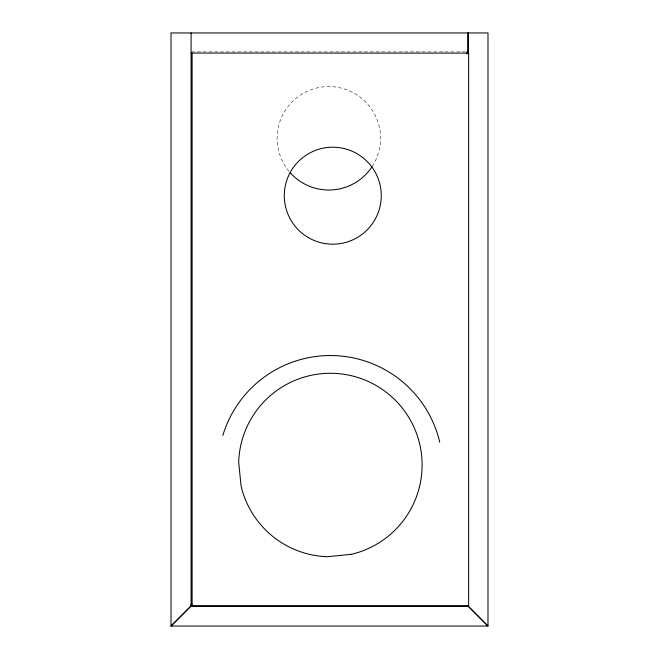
<?xml version="1.0" encoding="UTF-8"?>
<svg xmlns="http://www.w3.org/2000/svg" width="659" height="659" viewBox="0 0 659 659"><rect width="100%" height="100%" fill="white"/><g stroke="black" fill="none" stroke-linecap="round" stroke-linejoin="round"><path stroke-width="0.49" stroke-dasharray="3.29 2.47" d="M191.596 51.88L466.061 51.88M289.013 171.299A51.723 51.723 0 0 1 291.797 102.186A51.723 51.723 0 0 1 360.819 97.647A51.723 51.723 0 0 1 372.632 165.804"/><path stroke-width="0.99" d="M191.102 53.05L468.631 53.115L468.631 606.156L192.115 606.156L192.115 53.115M190.566 604.929L192.626 604.929M467.898 605.951L487.989 626.05L171.01 626.05L171.01 32.95L487.989 32.95L487.989 626.05L468.03 605.951L190.896 605.951L171.01 626.05L191.102 606.091L191.102 32.95M468.244 32.95L468.244 53.05M467.898 32.95L467.898 53.527M467.091 51.88L467.091 53.939M222.824 435.442A112.335 112.335 0 0 1 439.742 442.23M372.113 166.612A51.723 51.723 0 0 1 290.273 172.773M351.329 554.326L327.507 556.707A91.733 91.733 0 0 1 241.062 485.971L238.682 462.148A91.733 91.733 0 0 1 325.241 373.422A91.733 91.733 0 0 1 421.167 451.917A91.733 91.733 0 0 1 351.329 554.326M308.527 237.685A48.486 48.486 0 0 0 381.264 195.698A48.486 48.486 0 0 0 308.527 153.704A48.486 48.486 0 0 0 308.527 237.685"/></g></svg>
